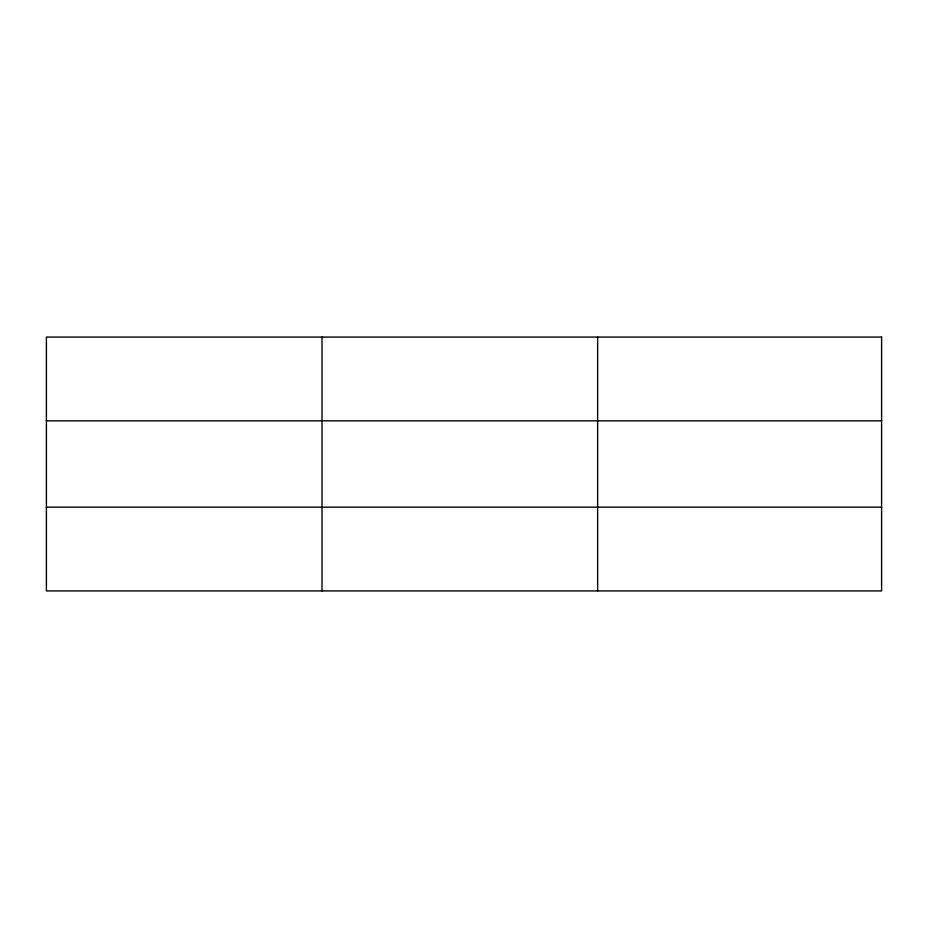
<?xml version="1.0" encoding="UTF-8"?>
<svg xmlns="http://www.w3.org/2000/svg" width="928" height="928" viewBox="0 0 928 928"><rect width="100%" height="100%" fill="white"/><g stroke="black" fill="none" stroke-linecap="round" stroke-linejoin="round"><path stroke-width="1.39" d="M322.016 590.927L322.016 337.073M597.632 590.927L597.632 337.073M46.4 420.848L881.6 420.848M46.4 507.152L881.6 507.152M881.6 337.073L881.6 590.927L46.4 590.927L46.4 337.073L881.6 337.073"/></g></svg>
